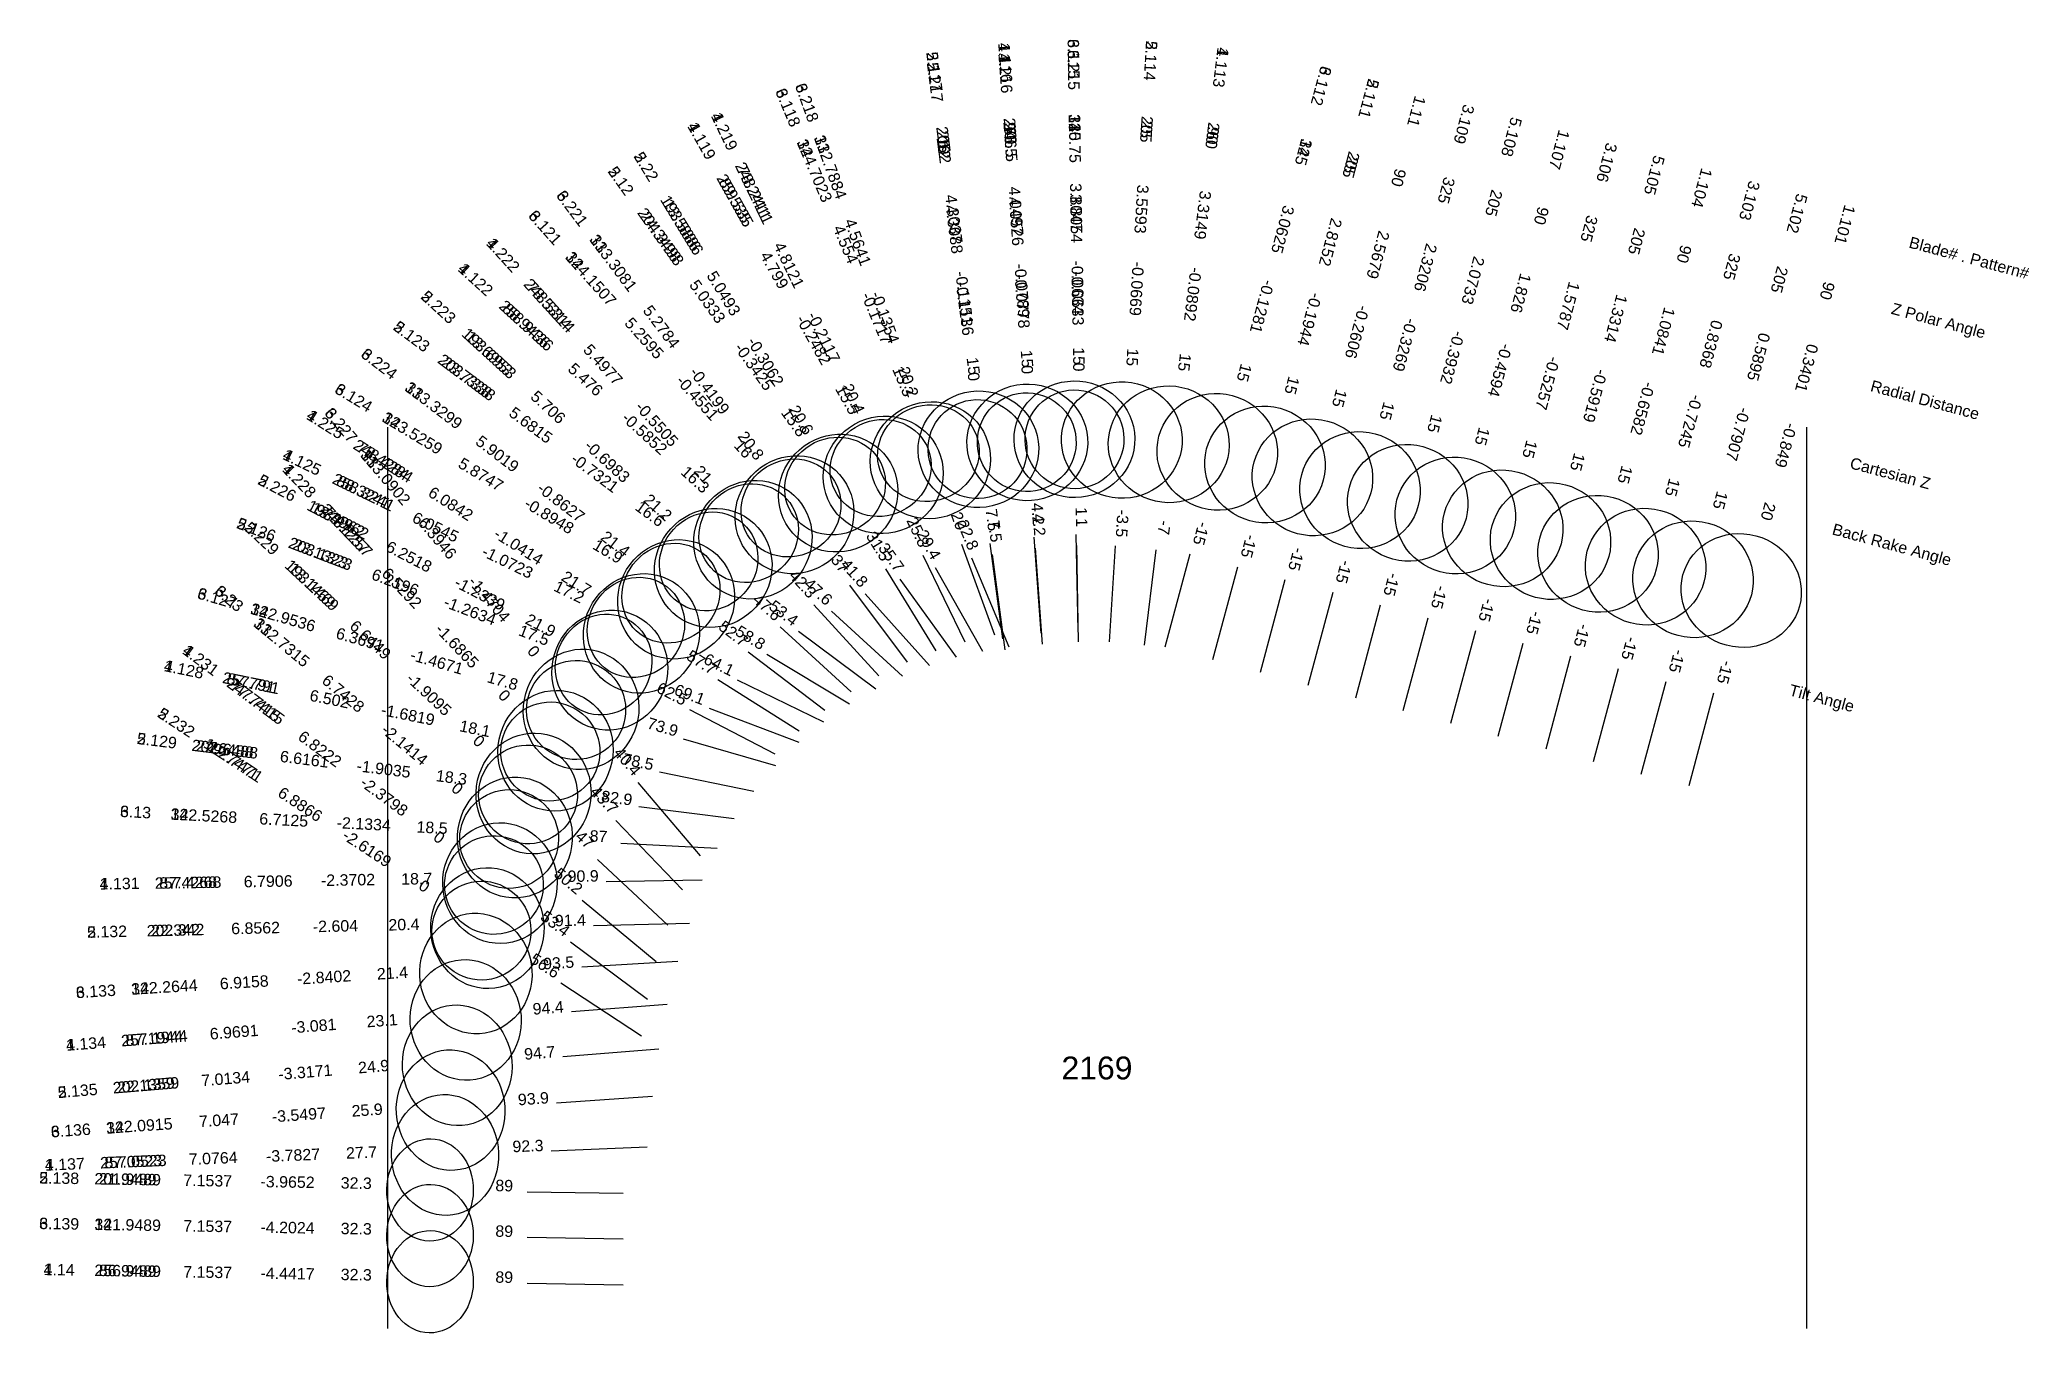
# Model space of a CAD drawing. Header units: inches. Extents: x 26.8 to 37.2, y 13.3 to 20.
import ezdxf
from ezdxf.enums import TextEntityAlignment as Align

# ---------------------------------------------------------------- set-up
doc = ezdxf.new("R2010")
doc.units = ezdxf.units.IN
doc.header["$MEASUREMENT"] = 0
for name, color, linetype, true_color in [('Blade_1', 30, 'Continuous', 0xff7f00), ('Blade_2', 7, 'Continuous', 0xcccc00), ('Blade_3', 7, 'Continuous', 0x00cc00), ('Blade_4', 7, 'Continuous', 0x00cccc), ('Blade_5', 7, 'Continuous', 0x0066cc), ('Blade_6', 190, 'Continuous', 0x7f00ff)]:
    doc.layers.add(name, color=color, linetype=linetype, true_color=true_color)
doc.styles.get("Standard").update_dxf_attribs({"font": 'arial.ttf'})

msp = doc.modelspace()

# ---------------------------------------------------------------- linework, layer by layer
for p, q in [((28.625, 18), (28.625, 13.314)), ((36, 18), (36, 13.314))]:
    msp.add_line(p, q)
at = {"layer": 'Blade_1'}
for p, q in [((31.984, 17.429), (32.02, 16.93)), ((31.991, 17.371), (32.027, 16.872)), ((31.407, 17.335), (31.625, 16.885)), ((31.471, 17.271), (31.717, 16.835)), ((32.618, 17.363), (32.557, 16.867)), ((33.289, 17.207), (33.16, 16.724)), ((30.841, 17.077), (31.178, 16.708)), ((30.932, 17.043), (31.301, 16.706)), ((34.031, 17.008), (33.902, 16.525)), ((34.773, 16.809), (34.644, 16.326)), ((30.341, 16.689), (30.764, 16.422)), ((30.442, 16.687), (30.891, 16.468)), ((35.517, 16.618), (35.388, 16.135)), ((30.038, 16.208), (30.528, 16.108)), ((29.812, 15.956), (30.158, 15.595)), ((29.761, 15.639), (30.261, 15.647)), ((29.575, 15.325), (29.976, 15.027)), ((29.581, 14.962), (30.079, 15)), ((29.475, 14.239), (29.974, 14.259)), ((29.35, 13.55), (29.85, 13.542))]:
    msp.add_line(p, q, dxfattribs=at)
for centre, major_axis, ratio in [((31.95, 17.921), (0.313, 0.023), 0.965926), ((32.685, 17.911), (0.312, -0.038), 0.965926), ((31.201, 17.752), (0.274, 0.154), 0.963556), ((31.947, 17.922), (0.256, 0.019), 1), ((31.188, 17.788), (0.239, 0.116), 0.937387), ((33.432, 17.739), (0.303, -0.081), 0.965926), ((34.174, 17.541), (0.303, -0.081), 0.965926), ((30.524, 17.415), (0.212, 0.232), 0.959783), ((30.502, 17.449), (0.197, 0.179), 0.933717), ((34.916, 17.342), (0.303, -0.081), 0.965926), ((35.66, 17.151), (0.303, -0.081), 0.939693), ((29.945, 16.928), (0.137, 0.282), 0.955152), ((29.916, 16.959), (0.142, 0.225), 0.929212), ((29.498, 16.318), (0.063, 0.308), 0.950677), ((29.471, 16.314), (0.186, 0.178), 1), ((29.209, 15.63), (-0.005, 0.314), 0.947376), ((29.178, 15.62), (0.153, 0.206), 1), ((29.031, 14.919), (-0.024, 0.313), 0.9195), ((28.924, 14.217), (-0.012, 0.314), 0.885532), ((28.846, 13.558), (0.004, 0.266), 0.845253)]:
    msp.add_ellipse(centre, major_axis=major_axis, ratio=ratio, dxfattribs=at)
at = {"layer": 'Blade_2'}
for p, q in [((31.756, 17.396), (31.821, 16.9)), ((32.407, 17.383), (32.376, 16.884)), ((31.768, 17.338), (31.834, 16.842)), ((33.042, 17.273), (32.913, 16.79)), ((31.213, 17.264), (31.474, 16.838)), ((31.288, 17.21), (31.58, 16.804)), ((30.666, 16.962), (31.035, 16.625)), ((30.761, 16.939), (31.162, 16.64)), ((30.195, 16.533), (30.638, 16.302)), ((30.296, 16.54), (30.763, 16.362)), ((29.931, 16.028), (30.427, 15.966)), ((29.717, 15.753), (30.082, 15.412)), ((29.695, 15.409), (30.195, 15.422)), ((29.526, 15.111), (29.944, 14.836)), ((29.536, 14.728), (30.035, 14.769)), ((29.35, 14.026), (29.85, 14.018))]:
    msp.add_line(p, q, dxfattribs=at)
for centre, major_axis, ratio in [((31.696, 17.885), (0.311, 0.041), 0.965926), ((32.441, 17.933), (0.313, -0.019), 0.965926), ((31.691, 17.886), (0.255, 0.034), 1), ((33.185, 17.806), (0.303, -0.081), 0.965926), ((30.967, 17.657), (0.255, 0.183), 0.96245), ((30.951, 17.694), (0.227, 0.139), 0.936312), ((30.318, 17.268), (0.187, 0.252), 0.958287), ((30.294, 17.302), (0.179, 0.196), 0.932261), ((29.78, 16.737), (0.112, 0.293), 0.953592), ((29.748, 16.766), (0.123, 0.236), 0.927693), ((29.384, 16.096), (0.039, 0.312), 0.949411), ((29.355, 16.091), (0.175, 0.188), 1), ((29.113, 15.383), (0.141, 0.215), 1), ((29.144, 15.396), (-0.008, 0.314), 0.937151), ((28.987, 14.683), (-0.026, 0.313), 0.906716), ((28.846, 14.035), (0.004, 0.266), 0.845253)]:
    msp.add_ellipse(centre, major_axis=major_axis, ratio=ratio, dxfattribs=at)
at = {"layer": 'Blade_3'}
for p, q in [((31.608, 17.391), (31.779, 16.921)), ((32.203, 17.442), (32.212, 16.942)), ((32.205, 17.385), (32.214, 16.885)), ((31.66, 17.32), (31.854, 16.859)), ((32.795, 17.339), (32.665, 16.856)), ((31.025, 17.178), (31.326, 16.779)), ((31.108, 17.134), (31.442, 16.761)), ((33.537, 17.14), (33.407, 16.657)), ((34.279, 16.942), (34.149, 16.459)), ((30.499, 16.832), (30.897, 16.529)), ((30.597, 16.82), (31.025, 16.561)), ((35.02, 16.743), (34.891, 16.26)), ((30.161, 16.38), (30.641, 16.241)), ((29.926, 16.153), (30.25, 15.772)), ((29.838, 15.838), (30.338, 15.812)), ((29.637, 15.542), (30.021, 15.222)), ((29.635, 15.194), (30.134, 15.225)), ((29.503, 14.488), (30.002, 14.522)), ((29.35, 13.789), (29.85, 13.781))]:
    msp.add_line(p, q, dxfattribs=at)
for centre, major_axis, ratio in [((32.195, 17.937), (0.314, 0.005), 0.965926), ((32.937, 17.872), (0.303, -0.081), 0.965926), ((31.446, 17.828), (0.289, 0.122), 0.964486), ((31.436, 17.865), (0.25, 0.091), 0.938292), ((32.195, 17.937), (0.257, 0.004), 1), ((33.679, 17.673), (0.303, -0.081), 0.965926), ((30.74, 17.545), (0.234, 0.209), 0.961182), ((30.722, 17.58), (0.212, 0.16), 0.935078), ((34.421, 17.474), (0.303, -0.081), 0.965926), ((35.163, 17.275), (0.303, -0.081), 0.965926), ((30.125, 17.105), (0.162, 0.269), 0.95673), ((30.098, 17.137), (0.161, 0.212), 0.930747), ((29.631, 16.533), (0.087, 0.302), 0.952087), ((29.605, 16.53), (0.196, 0.167), 1), ((29.257, 15.859), (0.165, 0.197), 1), ((29.287, 15.867), (0.016, 0.314), 0.948302), ((29.084, 15.16), (-0.019, 0.313), 0.931282), ((28.953, 14.45), (-0.021, 0.313), 0.899771), ((28.846, 13.798), (0.004, 0.266), 0.845253)]:
    msp.add_ellipse(centre, major_axis=major_axis, ratio=ratio, dxfattribs=at)
at = {"layer": 'Blade_4'}
for p, q in [((31.984, 17.429), (32.02, 16.93)), ((31.991, 17.371), (32.027, 16.872)), ((31.407, 17.335), (31.625, 16.885)), ((31.471, 17.271), (31.717, 16.835)), ((32.618, 17.363), (32.557, 16.867)), ((30.841, 17.077), (31.178, 16.708)), ((30.932, 17.043), (31.301, 16.706)), ((30.341, 16.689), (30.764, 16.422)), ((30.442, 16.687), (30.891, 16.468)), ((30.038, 16.208), (30.528, 16.108)), ((29.812, 15.956), (30.158, 15.595)), ((29.761, 15.639), (30.261, 15.647)), ((29.575, 15.325), (29.976, 15.027)), ((29.581, 14.962), (30.079, 15)), ((29.475, 14.239), (29.974, 14.259)), ((29.35, 13.55), (29.85, 13.542))]:
    msp.add_line(p, q, dxfattribs=at)
for centre, major_axis, ratio in [((31.95, 17.921), (0.313, 0.023), 0.965926), ((32.685, 17.911), (0.312, -0.038), 0.965926), ((31.201, 17.752), (0.274, 0.154), 0.963556), ((31.947, 17.922), (0.256, 0.019), 1), ((31.188, 17.788), (0.239, 0.116), 0.937387), ((30.524, 17.415), (0.212, 0.232), 0.959783), ((30.502, 17.449), (0.197, 0.179), 0.933717), ((29.945, 16.928), (0.137, 0.282), 0.955152), ((29.916, 16.959), (0.142, 0.225), 0.929212), ((29.498, 16.318), (0.063, 0.308), 0.950677), ((29.471, 16.314), (0.186, 0.178), 1), ((29.209, 15.63), (-0.005, 0.314), 0.947376), ((29.178, 15.62), (0.153, 0.206), 1), ((29.031, 14.919), (-0.024, 0.313), 0.9195), ((28.924, 14.217), (-0.012, 0.314), 0.885532), ((28.846, 13.558), (0.004, 0.266), 0.845253)]:
    msp.add_ellipse(centre, major_axis=major_axis, ratio=ratio, dxfattribs=at)
at = {"layer": 'Blade_5'}
for p, q in [((31.756, 17.396), (31.821, 16.9)), ((32.407, 17.383), (32.376, 16.884)), ((31.768, 17.338), (31.834, 16.842)), ((33.042, 17.273), (32.913, 16.79)), ((31.213, 17.264), (31.474, 16.838)), ((31.288, 17.21), (31.58, 16.804)), ((33.784, 17.074), (33.655, 16.591)), ((30.666, 16.962), (31.035, 16.625)), ((30.761, 16.939), (31.162, 16.64)), ((34.526, 16.875), (34.396, 16.392)), ((35.268, 16.677), (35.138, 16.194)), ((30.195, 16.533), (30.638, 16.302)), ((30.296, 16.54), (30.763, 16.362)), ((29.931, 16.028), (30.427, 15.966)), ((29.717, 15.753), (30.082, 15.412)), ((29.695, 15.409), (30.195, 15.422)), ((29.526, 15.111), (29.944, 14.836)), ((29.536, 14.728), (30.035, 14.769)), ((29.35, 14.026), (29.85, 14.018))]:
    msp.add_line(p, q, dxfattribs=at)
for centre, major_axis, ratio in [((31.696, 17.885), (0.311, 0.041), 0.965926), ((32.441, 17.933), (0.313, -0.019), 0.965926), ((31.691, 17.886), (0.255, 0.034), 1), ((33.185, 17.806), (0.303, -0.081), 0.965926), ((30.967, 17.657), (0.255, 0.183), 0.96245), ((30.951, 17.694), (0.227, 0.139), 0.936312), ((33.927, 17.607), (0.303, -0.081), 0.965926), ((34.669, 17.408), (0.303, -0.081), 0.965926), ((30.318, 17.268), (0.187, 0.252), 0.958287), ((30.294, 17.302), (0.179, 0.196), 0.932261), ((35.41, 17.209), (0.303, -0.081), 0.965926), ((29.78, 16.737), (0.112, 0.293), 0.953592), ((29.748, 16.766), (0.123, 0.236), 0.927693), ((29.384, 16.096), (0.039, 0.312), 0.949411), ((29.355, 16.091), (0.175, 0.188), 1), ((29.113, 15.383), (0.141, 0.215), 1), ((29.144, 15.396), (-0.008, 0.314), 0.937151), ((28.987, 14.683), (-0.026, 0.313), 0.90672), ((28.846, 14.035), (0.004, 0.266), 0.845253)]:
    msp.add_ellipse(centre, major_axis=major_axis, ratio=ratio, dxfattribs=at)
at = {"layer": 'Blade_6'}
for p, q in [((31.608, 17.391), (31.779, 16.921)), ((32.203, 17.442), (32.212, 16.942)), ((32.205, 17.385), (32.214, 16.885)), ((31.66, 17.32), (31.854, 16.859)), ((32.795, 17.339), (32.665, 16.856)), ((31.025, 17.178), (31.326, 16.779)), ((31.108, 17.134), (31.442, 16.761)), ((30.499, 16.832), (30.897, 16.529)), ((30.597, 16.82), (31.025, 16.561)), ((30.161, 16.38), (30.641, 16.241)), ((29.926, 16.153), (30.25, 15.772)), ((29.838, 15.838), (30.338, 15.812)), ((29.637, 15.542), (30.021, 15.222)), ((29.635, 15.194), (30.134, 15.225)), ((29.503, 14.488), (30.002, 14.522)), ((29.35, 13.789), (29.85, 13.781))]:
    msp.add_line(p, q, dxfattribs=at)
for centre, major_axis, ratio in [((32.195, 17.937), (0.314, 0.005), 0.965926), ((32.937, 17.872), (0.303, -0.081), 0.965926), ((31.446, 17.828), (0.289, 0.122), 0.964486), ((31.436, 17.865), (0.25, 0.091), 0.938292), ((32.195, 17.937), (0.257, 0.004), 1), ((30.74, 17.545), (0.234, 0.209), 0.961182), ((30.722, 17.58), (0.212, 0.16), 0.935078), ((30.125, 17.105), (0.162, 0.269), 0.95673), ((30.098, 17.137), (0.161, 0.212), 0.930747), ((29.631, 16.533), (0.087, 0.302), 0.952087), ((29.605, 16.53), (0.196, 0.167), 1), ((29.257, 15.859), (0.165, 0.197), 1), ((29.287, 15.867), (0.016, 0.314), 0.948302), ((29.084, 15.16), (-0.019, 0.313), 0.931282), ((28.953, 14.45), (-0.021, 0.313), 0.899771), ((28.846, 13.798), (0.004, 0.266), 0.845253)]:
    msp.add_ellipse(centre, major_axis=major_axis, ratio=ratio, dxfattribs=at)

# ---------------------------------------------------------------- texts
for s, height, p in [('Blade# . Pattern#', 0.05937, (36.535, 18.963)), ('Z Polar Angle', 0.05937, (36.443, 18.619)), ('Radial Distance', 0.05937, (36.335, 18.217)), ('Cartesian Z', 0.05937, (36.228, 17.816)), ('Back Rake Angle', 0.05937, (36.136, 17.472)), ('Tilt Angle', 0.0594, (35.912, 16.636))]:
    msp.add_text(s, height=height, rotation=345).set_placement(p, align=Align.MIDDLE_LEFT)
msp.add_text('2169', height=0.1187).set_placement((32.312, 14.669), align=Align.MIDDLE_CENTER)
at = {"layer": 'Blade_1'}
for s, rotation, p in [('1.116', 274.2, (31.806, 19.892)), ('1.113', 263, (32.926, 19.873)), ('1.216', 274.2, (31.807, 19.837)), ('1.11', 255, (33.944, 19.649)), ('1.119', 299.3704, (30.232, 19.474)), ('1.219', 295.795, (30.349, 19.525)), ('90', 274.2, (31.832, 19.537)), ('76.5', 274.2, (31.833, 19.481)), ('90', 263, (32.883, 19.519)), ('1.107', 255, (34.686, 19.45)), ('78.2411', 295.795, (30.504, 19.204)), ('90', 255, (33.851, 19.304)), ('1.104', 255, (35.427, 19.251)), ('89.535', 299.3704, (30.406, 19.164)), ('4.0497', 274.2, (31.862, 19.122)), ('4.0526', 274.2, (31.863, 19.067)), ('3.3149', 263, (32.832, 19.106)), ('90', 255, (34.593, 19.106)), ('1.101', 255, (36.171, 19.06)), ('1.222', 312.3314, (29.204, 18.875)), ('4.8121', 295.795, (30.685, 18.83)), ('2.5679', 255, (33.744, 18.903)), ('90', 255, (35.335, 18.907)), ('1.122', 317.6455, (29.063, 18.746)), ('4.799', 299.3704, (30.61, 18.802)), ('-0.0789', 274.2, (31.893, 18.708)), ('-0.0892', 263, (32.781, 18.694)), ('78.5314', 312.3314, (29.444, 18.612)), ('-0.0778', 274.2, (31.894, 18.652)), ('1.826', 255, (34.486, 18.704)), ('90', 255, (36.079, 18.716)), ('88.9436', 317.6455, (29.327, 18.506)), ('-0.2606', 255, (33.636, 18.502)), ('1.0841', 255, (35.228, 18.505)), ('-0.2482', 299.3704, (30.814, 18.439)), ('-0.2117', 295.795, (30.865, 18.455)), ('5.4977', 312.3314, (29.723, 18.305)), ('-0.4594', 255, (34.378, 18.303)), ('0.3401', 255, (35.972, 18.315)), ('5.476', 317.6455, (29.634, 18.226)), ('15', 274.2, (31.919, 18.353)), ('0', 274.2, (31.92, 18.297)), ('15', 263, (32.738, 18.34)), ('15.5', 299.3704, (30.989, 18.129)), ('20.4', 295.795, (31.02, 18.135)), ('-0.6582', 255, (35.12, 18.104)), ('-0.5505', 312.3314, (30.003, 17.997)), ('15', 255, (33.544, 18.157)), ('1.225', 327.6679, (28.286, 17.99)), ('-0.5852', 317.6455, (29.941, 17.946)), ('15', 255, (34.286, 17.959)), ('-0.849', 255, (35.864, 17.913)), ('78.4284', 327.6679, (28.587, 17.799)), ('1.228', 313.7, (28.145, 17.701)), ('1.125', 334.0973, (28.168, 17.791)), ('16.3', 317.6455, (30.204, 17.706)), ('21', 312.3314, (30.243, 17.734)), ('15', 255, (35.028, 17.76)), ('88.3241', 334.0973, (28.488, 17.635)), ('6.0842', 327.6679, (28.938, 17.577)), ('78.1257', 313.7, (28.391, 17.444)), ('4.2', 274.2, (31.975, 17.547)), ('20', 255, (35.772, 17.569)), ('6.0545', 334.0973, (28.862, 17.454)), ('25.8', 295.795, (31.355, 17.442)), ('4.2', 274.2, (31.982, 17.49)), ('-7', 263, (32.632, 17.481)), ('-1.0414', 327.6679, (29.29, 17.355)), ('29.4', 299.3704, (31.413, 17.375)), ('-15', 255, (33.32, 17.321)), ('-1.0723', 334.0973, (29.236, 17.272)), ('6.5292', 313.7, (28.678, 17.143)), ('17.2', 334.0973, (29.556, 17.117)), ('21.7', 327.6679, (29.591, 17.164)), ('42.3', 312.3314, (30.761, 17.165)), ('47.6', 317.6455, (30.844, 17.123)), ('-15', 255, (34.062, 17.123)), ('-1.6865', 313.7, (28.965, 16.843)), ('-15', 255, (34.804, 16.924)), ('1.231', 323.4, (27.637, 16.765)), ('1.128', 348.4916, (27.561, 16.712)), ('57.7', 327.6679, (30.241, 16.753)), ('64.1', 334.0973, (30.335, 16.739)), ('-15', 255, (35.548, 16.733)), ('87.791', 348.4916, (27.91, 16.641)), ('77.7415', 323.4, (27.923, 16.552)), ('6.502', 348.4916, (28.318, 16.558)), ('-1.6819', 348.4916, (28.725, 16.476)), ('0', 313.7, (29.211, 16.585)), ('18.1', 348.4916, (29.074, 16.404)), ('6.8222', 323.4, (28.256, 16.304)), ('78.5', 348.4916, (29.922, 16.232)), ('-2.3798', 323.4, (28.59, 16.057)), ('43.7', 313.7, (29.73, 16.042)), ('0', 323.4, (28.876, 15.844)), ('1.131', 0.9361, (27.233, 15.598)), ('87.4268', 0.9361, (27.589, 15.603)), ('6.7906', 0.9361, (28.005, 15.61)), ('-2.3702', 0.9361, (28.42, 15.617)), ('18.7', 0.9361, (28.777, 15.623)), ('90.9', 0.9361, (29.642, 15.637)), ('53.4', 323.4, (29.479, 15.396)), ('94.4', 4.4372, (29.462, 14.952)), ('6.9691', 4.4372, (27.83, 14.826)), ('-3.081', 4.4372, (28.244, 14.858)), ('23.1', 4.4372, (28.599, 14.886)), ('1.134', 4.4372, (27.06, 14.766)), ('87.1944', 4.4372, (27.415, 14.794)), ('92.3', 2.2734, (29.356, 14.234)), ('1.137', 2.2734, (26.949, 14.139)), ('87.0523', 2.2734, (27.305, 14.153)), ('7.0764', 2.2734, (27.72, 14.17)), ('-3.7827', 2.2734, (28.135, 14.186)), ('27.7', 2.2734, (28.491, 14.2)), ('1.14', 359.0423, (26.918, 13.591)), ('86.9489', 359.0423, (27.274, 13.585)), ('7.1537', 359.0423, (27.69, 13.578)), ('-4.4417', 359.0423, (28.105, 13.571)), ('32.3', 359.0423, (28.462, 13.565)), ('89', 359.0423, (29.231, 13.552))]:
    msp.add_text(s, height=0.0594, rotation=rotation, dxfattribs=at).set_placement(p, align=Align.CENTER)
at = {"layer": 'Blade_2'}
for s, rotation, p in [('2.114', 266.5, (32.561, 19.906)), ('2.117', 277.5, (31.438, 19.844)), ('2.217', 277.5, (31.441, 19.789)), ('2.111', 255, (33.696, 19.715)), ('25', 266.5, (32.54, 19.55)), ('25', 277.5, (31.485, 19.491)), ('12', 277.5, (31.487, 19.436)), ('2.12', 305.693, (29.814, 19.263)), ('2.22', 301.4661, (29.944, 19.339)), ('25', 255, (33.604, 19.371)), ('3.5593', 266.5, (32.514, 19.135)), ('13.5886', 301.4661, (30.13, 19.035)), ('4.3037', 277.5, (31.539, 19.079)), ('4.3088', 277.5, (31.541, 19.024)), ('24.3498', 305.693, (30.021, 18.973)), ('2.8152', 255, (33.497, 18.969)), ('-0.0669', 266.5, (32.489, 18.721)), ('5.0333', 305.693, (30.264, 18.636)), ('5.0493', 301.4661, (30.347, 18.68)), ('-0.1151', 277.5, (31.593, 18.667)), ('-0.1136', 277.5, (31.596, 18.612)), ('2.223', 317.6003, (28.87, 18.602)), ('-0.1944', 255, (33.389, 18.568)), ('2.123', 323.3509, (28.733, 18.448)), ('13.6953', 317.6003, (29.133, 18.362)), ('-0.3425', 305.693, (30.506, 18.298)), ('-0.3062', 301.4661, (30.564, 18.326)), ('15', 266.5, (32.467, 18.365)), ('23.7338', 323.3509, (29.019, 18.235)), ('15', 277.5, (31.64, 18.314)), ('0', 277.5, (31.642, 18.259)), ('15', 255, (33.297, 18.224)), ('5.6815', 323.3509, (29.352, 17.987)), ('5.706', 317.6003, (29.44, 18.082)), ('15.8', 305.693, (30.714, 18.009)), ('20.6', 301.4661, (30.75, 18.022)), ('-0.6983', 317.6003, (29.747, 17.801)), ('-0.7321', 323.3509, (29.685, 17.739)), ('2.226', 332.4569, (28.038, 17.658)), ('13.4962', 332.4569, (28.354, 17.493)), ('16.6', 323.3509, (29.971, 17.526)), ('21.2', 317.6003, (30.01, 17.561)), ('2.126', 339.141, (27.933, 17.44)), ('2.229', 317, (27.951, 17.4)), ('7.5', 277.5, (31.74, 17.514)), ('7.5', 277.5, (31.753, 17.456)), ('-3.5', 266.5, (32.414, 17.501)), ('23.1323', 339.141, (28.266, 17.314)), ('6.2518', 332.4569, (28.723, 17.301)), ('31.5', 301.4661, (31.151, 17.366)), ('35.7', 305.693, (31.219, 17.306)), ('-15', 255, (33.073, 17.388)), ('13.1469', 317, (28.212, 17.157)), ('6.2196', 339.141, (28.655, 17.166)), ('-1.2339', 332.4569, (29.091, 17.109)), ('-1.2634', 339.141, (29.043, 17.018)), ('47.6', 317.6003, (30.578, 17.042)), ('53.4', 323.3509, (30.666, 17.01)), ('6.6449', 317, (28.516, 16.873)), ('17.5', 339.141, (29.376, 16.891)), ('21.9', 332.4569, (29.407, 16.944)), ('-1.9095', 317, (28.82, 16.59)), ('62.5', 332.4569, (30.089, 16.588)), ('69.1', 339.141, (30.185, 16.583)), ('2.232', 326.6, (27.511, 16.44)), ('2.129', 352.8964, (27.423, 16.341)), ('22.6488', 352.8964, (27.776, 16.297)), ('12.7471', 326.6, (27.808, 16.244)), ('0', 317, (29.08, 16.347)), ('6.6161', 352.8964, (28.189, 16.245)), ('-1.9035', 352.8964, (28.601, 16.194)), ('18.3', 352.8964, (28.954, 16.15)), ('6.8866', 326.6, (28.155, 16.015)), ('82.9', 352.8964, (29.813, 16.043)), ('-2.6169', 326.6, (28.502, 15.786)), ('47', 317, (29.63, 15.834)), ('0', 326.6, (28.8, 15.59)), ('2.132', 1.4007, (27.168, 15.348)), ('22.342', 1.4007, (27.524, 15.356)), ('6.8562', 1.4007, (27.94, 15.367)), ('-2.604', 1.4007, (28.355, 15.377)), ('20.4', 1.4007, (28.711, 15.385)), ('91.4', 1.4007, (29.576, 15.407)), ('56.6', 326.6, (29.427, 15.176)), ('-3.3171', 4.7002, (28.2, 14.618)), ('24.9', 4.7002, (28.555, 14.647)), ('94.7', 4.7002, (29.418, 14.718)), ('2.135', 4.7002, (27.017, 14.521)), ('22.1359', 4.7002, (27.372, 14.55)), ('7.0134', 4.7002, (27.786, 14.584)), ('2.138', 359.0423, (26.918, 14.067)), ('21.9489', 359.0423, (27.274, 14.061)), ('7.1537', 359.0423, (27.69, 14.054)), ('-3.9652', 359.0423, (28.105, 14.047)), ('32.3', 359.0423, (28.462, 14.041)), ('89', 359.0423, (29.231, 14.028))]:
    msp.add_text(s, height=0.0594, rotation=rotation, dxfattribs=at).set_placement(p, align=Align.CENTER)
at = {"layer": 'Blade_3'}
for s, rotation, p in [('3.115', 271, (32.161, 19.913)), ('3.215', 271, (32.161, 19.856)), ('3.112', 255, (33.449, 19.781)), ('3.118', 292.8255, (30.679, 19.65)), ('3.218', 289.9803, (30.777, 19.677)), ('3.109', 255, (34.191, 19.582)), ('310.75', 271, (32.167, 19.5)), ('325', 271, (32.167, 19.557)), ('324.7023', 292.8255, (30.817, 19.322)), ('312.7834', 289.9803, (30.899, 19.342)), ('325', 255, (33.357, 19.437)), ('3.106', 255, (34.933, 19.383)), ('3.8047', 271, (32.174, 19.141)), ('325', 255, (34.099, 19.238)), ('3.103', 255, (35.675, 19.185)), ('3.221', 307.0165, (29.561, 19.12)), ('3.8054', 271, (32.175, 19.084)), ('3.0625', 255, (33.249, 19.035)), ('3.121', 311.8235, (29.422, 19.018)), ('4.554', 292.8255, (30.979, 18.939)), ('4.5641', 289.9803, (31.041, 18.952)), ('325', 255, (34.841, 19.039)), ('313.3081', 307.0165, (29.775, 18.836)), ('2.3206', 255, (33.991, 18.837)), ('324.1507', 311.8235, (29.66, 18.752)), ('-0.0634', 271, (32.182, 18.725)), ('325', 255, (35.583, 18.841)), ('-0.0633', 271, (32.182, 18.669)), ('-0.1281', 255, (33.142, 18.634)), ('1.5787', 255, (34.733, 18.638)), ('5.2784', 307.0165, (30.025, 18.504)), ('-0.1717', 292.8255, (31.14, 18.556)), ('-0.1354', 289.9803, (31.183, 18.561)), ('5.2595', 311.8235, (29.937, 18.443)), ('-0.3269', 255, (33.884, 18.435)), ('0.8368', 255, (35.475, 18.439)), ('3.224', 322.7144, (28.564, 18.306)), ('15', 271, (32.188, 18.369)), ('15.3', 292.8255, (31.278, 18.227)), ('20.2', 289.9803, (31.304, 18.226)), ('0', 271, (32.188, 18.312)), ('15', 255, (33.049, 18.29)), ('-0.5257', 255, (34.626, 18.236)), ('3.124', 328.8348, (28.434, 18.128)), ('313.3299', 322.7144, (28.847, 18.09)), ('-0.4551', 311.8235, (30.214, 18.133)), ('-0.4199', 307.0165, (30.275, 18.172)), ('3.227', 310.4, (28.361, 17.991)), ('15', 255, (33.791, 18.091)), ('-0.7245', 255, (35.367, 18.038)), ('323.5259', 328.8348, (28.739, 17.944)), ('5.9019', 322.7144, (29.178, 17.838)), ('16', 311.8235, (30.452, 17.867)), ('20.8', 307.0165, (30.49, 17.887)), ('15', 255, (34.533, 17.892)), ('313.0902', 310.4, (28.592, 17.72)), ('5.8747', 328.8348, (29.095, 17.729)), ('-0.8627', 322.7144, (29.509, 17.586)), ('15', 255, (35.275, 17.694)), ('-0.8948', 328.8348, (29.45, 17.514)), ('1', 271, (32.201, 17.561)), ('6.3946', 310.4, (28.862, 17.404)), ('20', 289.9803, (31.567, 17.503)), ('22.8', 292.8255, (31.614, 17.429)), ('1', 271, (32.203, 17.504)), ('-15', 255, (32.825, 17.454)), ('16.9', 328.8348, (29.755, 17.329)), ('21.4', 322.7144, (29.792, 17.37)), ('37', 307.0165, (30.953, 17.273)), ('41.8', 311.8235, (31.029, 17.222)), ('-15', 255, (33.567, 17.255)), ('3.127', 343.8707, (27.732, 17.082)), ('3.23', 320.2, (27.783, 17.087)), ('-1.4704', 310.4, (29.131, 17.087)), ('322.9536', 343.8707, (28.074, 16.983)), ('-15', 255, (34.309, 17.056)), ('312.7315', 320.2, (28.056, 16.859)), ('6.3691', 343.8707, (28.474, 16.868)), ('52.7', 322.7144, (30.404, 16.904)), ('58.8', 328.8348, (30.496, 16.881)), ('0', 310.4, (29.362, 16.816)), ('-15', 255, (35.051, 16.857)), ('-1.4671', 343.8707, (28.873, 16.752)), ('6.7428', 320.2, (28.376, 16.593)), ('17.8', 343.8707, (29.215, 16.653)), ('73.9', 343.8707, (30.047, 16.413)), ('-2.1414', 320.2, (28.695, 16.327)), ('40.4', 310.4, (29.849, 16.243)), ('0', 320.2, (28.969, 16.099)), ('3.13', 357.0095, (27.314, 15.97)), ('322.5268', 357.0095, (27.669, 15.951)), ('6.7125', 357.0095, (28.084, 15.929)), ('-2.1334', 357.0095, (28.5, 15.908)), ('18.5', 357.0095, (28.855, 15.889)), ('87', 357.0095, (29.72, 15.844)), ('50.2', 320.2, (29.546, 15.618)), ('93.5', 3.5381, (29.516, 15.186)), ('3.133', 3.5381, (27.111, 15.038)), ('322.2644', 3.5381, (27.467, 15.06)), ('6.9158', 3.5381, (27.882, 15.085)), ('-2.8402', 3.5381, (28.297, 15.111)), ('21.4', 3.5381, (28.652, 15.133)), ('25.9', 3.9243, (28.521, 14.421)), ('93.9', 3.9243, (29.385, 14.48)), ('3.136', 3.9243, (26.981, 14.315)), ('322.0915', 3.9243, (27.337, 14.339)), ('7.047', 3.9243, (27.751, 14.368)), ('-3.5497', 3.9243, (28.166, 14.396)), ('3.139', 359.0423, (26.918, 13.83)), ('321.9489', 359.0423, (27.274, 13.824)), ('7.1537', 359.0423, (27.69, 13.817)), ('-4.2024', 359.0423, (28.105, 13.81)), ('32.3', 359.0423, (28.462, 13.804)), ('89', 359.0423, (29.231, 13.791))]:
    msp.add_text(s, height=0.0594, rotation=rotation, dxfattribs=at).set_placement(p, align=Align.CENTER)
at = {"layer": 'Blade_4'}
for s, rotation, p in [('4.116', 274.2, (31.806, 19.892)), ('4.113', 263, (32.926, 19.873)), ('4.216', 274.2, (31.807, 19.837)), ('4.119', 299.3704, (30.232, 19.474)), ('4.219', 295.795, (30.349, 19.525)), ('246.5', 274.2, (31.833, 19.481)), ('260', 274.2, (31.832, 19.537)), ('260', 263, (32.883, 19.519)), ('248.2411', 295.795, (30.504, 19.204)), ('259.535', 299.3704, (30.406, 19.164)), ('4.0497', 274.2, (31.862, 19.122)), ('4.0526', 274.2, (31.863, 19.067)), ('3.3149', 263, (32.832, 19.106)), ('4.222', 312.3314, (29.204, 18.875)), ('4.8121', 295.795, (30.685, 18.83)), ('4.122', 317.6455, (29.063, 18.746)), ('4.799', 299.3704, (30.61, 18.802)), ('-0.0789', 274.2, (31.893, 18.708)), ('-0.0892', 263, (32.781, 18.694)), ('248.5314', 312.3314, (29.444, 18.612)), ('-0.0778', 274.2, (31.894, 18.652)), ('258.9436', 317.6455, (29.327, 18.506)), ('-0.2482', 299.3704, (30.814, 18.439)), ('-0.2117', 295.795, (30.865, 18.455)), ('5.4977', 312.3314, (29.723, 18.305)), ('5.476', 317.6455, (29.634, 18.226)), ('15', 274.2, (31.919, 18.353)), ('0', 274.2, (31.92, 18.297)), ('15', 263, (32.738, 18.34)), ('15.5', 299.3704, (30.989, 18.129)), ('20.4', 295.795, (31.02, 18.135)), ('-0.5505', 312.3314, (30.003, 17.997)), ('4.225', 327.6679, (28.286, 17.99)), ('-0.5852', 317.6455, (29.941, 17.946)), ('248.4284', 327.6679, (28.587, 17.799)), ('4.125', 334.0973, (28.168, 17.791)), ('4.228', 313.7, (28.145, 17.701)), ('16.3', 317.6455, (30.204, 17.706)), ('21', 312.3314, (30.243, 17.734)), ('258.3241', 334.0973, (28.488, 17.635)), ('6.0842', 327.6679, (28.938, 17.577)), ('248.1257', 313.7, (28.391, 17.444)), ('4.2', 274.2, (31.975, 17.547)), ('6.0545', 334.0973, (28.862, 17.454)), ('25.8', 295.795, (31.355, 17.442)), ('4.2', 274.2, (31.982, 17.49)), ('-7', 263, (32.632, 17.481)), ('-1.0414', 327.6679, (29.29, 17.355)), ('29.4', 299.3704, (31.413, 17.375)), ('-1.0723', 334.0973, (29.236, 17.272)), ('6.5292', 313.7, (28.678, 17.143)), ('17.2', 334.0973, (29.556, 17.117)), ('21.7', 327.6679, (29.591, 17.164)), ('42.3', 312.3314, (30.761, 17.165)), ('47.6', 317.6455, (30.844, 17.123)), ('-1.6865', 313.7, (28.965, 16.843)), ('4.231', 323.4, (27.637, 16.765)), ('4.128', 348.4916, (27.561, 16.712)), ('57.7', 327.6679, (30.241, 16.753)), ('64.1', 334.0973, (30.335, 16.739)), ('257.791', 348.4916, (27.91, 16.641)), ('247.7415', 323.4, (27.923, 16.552)), ('6.502', 348.4916, (28.318, 16.558)), ('-1.6819', 348.4916, (28.725, 16.476)), ('0', 313.7, (29.211, 16.585)), ('18.1', 348.4916, (29.074, 16.404)), ('6.8222', 323.4, (28.256, 16.304)), ('78.5', 348.4916, (29.922, 16.232)), ('-2.3798', 323.4, (28.59, 16.057)), ('43.7', 313.7, (29.73, 16.042)), ('0', 323.4, (28.876, 15.844)), ('4.131', 0.9361, (27.233, 15.598)), ('257.4268', 0.9361, (27.589, 15.603)), ('6.7906', 0.9361, (28.005, 15.61)), ('-2.3702', 0.9361, (28.42, 15.617)), ('18.7', 0.9361, (28.777, 15.623)), ('90.9', 0.9361, (29.642, 15.637)), ('53.4', 323.4, (29.479, 15.396)), ('94.4', 4.4372, (29.462, 14.952)), ('6.9691', 4.4372, (27.83, 14.826)), ('-3.081', 4.4372, (28.244, 14.858)), ('23.1', 4.4372, (28.599, 14.886)), ('4.134', 4.4372, (27.06, 14.766)), ('257.1944', 4.4372, (27.415, 14.794)), ('92.3', 2.2734, (29.356, 14.234)), ('4.137', 2.2734, (26.949, 14.139)), ('257.0523', 2.2734, (27.305, 14.153)), ('7.0764', 2.2734, (27.72, 14.17)), ('-3.7827', 2.2734, (28.135, 14.186)), ('27.7', 2.2734, (28.491, 14.2)), ('4.14', 359.0423, (26.918, 13.591)), ('256.9489', 359.0423, (27.274, 13.585)), ('7.1537', 359.0423, (27.69, 13.578)), ('-4.4417', 359.0423, (28.105, 13.571)), ('32.3', 359.0423, (28.462, 13.565)), ('89', 359.0423, (29.231, 13.552))]:
    msp.add_text(s, height=0.0594, rotation=rotation, dxfattribs=at).set_placement(p, align=Align.CENTER)
at = {"layer": 'Blade_5'}
for s, rotation, p in [('5.114', 266.5, (32.561, 19.906)), ('5.117', 277.5, (31.438, 19.844)), ('5.217', 277.5, (31.441, 19.789)), ('5.111', 255, (33.696, 19.715)), ('205', 277.5, (31.485, 19.491)), ('205', 266.5, (32.54, 19.55)), ('5.108', 255, (34.438, 19.516)), ('192', 277.5, (31.487, 19.436)), ('5.12', 305.693, (29.814, 19.263)), ('5.22', 301.4661, (29.944, 19.339)), ('205', 255, (33.604, 19.371)), ('5.105', 255, (35.18, 19.317)), ('3.5593', 266.5, (32.514, 19.135)), ('205', 255, (34.346, 19.172)), ('204.3498', 305.693, (30.021, 18.973)), ('193.5886', 301.4661, (30.13, 19.035)), ('4.3037', 277.5, (31.539, 19.079)), ('4.3088', 277.5, (31.541, 19.024)), ('5.102', 255, (35.922, 19.118)), ('2.8152', 255, (33.497, 18.969)), ('205', 255, (35.088, 18.973)), ('-0.0669', 266.5, (32.489, 18.721)), ('2.0733', 255, (34.238, 18.77)), ('205', 255, (35.83, 18.774)), ('5.0333', 305.693, (30.264, 18.636)), ('5.0493', 301.4661, (30.347, 18.68)), ('-0.1151', 277.5, (31.593, 18.667)), ('-0.1136', 277.5, (31.596, 18.612)), ('5.223', 317.6003, (28.87, 18.602)), ('-0.1944', 255, (33.389, 18.568)), ('1.3314', 255, (34.98, 18.572)), ('5.123', 323.3509, (28.733, 18.448)), ('193.6953', 317.6003, (29.133, 18.362)), ('-0.3425', 305.693, (30.506, 18.298)), ('-0.3062', 301.4661, (30.564, 18.326)), ('15', 266.5, (32.467, 18.365)), ('-0.3932', 255, (34.131, 18.369)), ('0.5895', 255, (35.722, 18.373)), ('203.7338', 323.3509, (29.019, 18.235)), ('15', 277.5, (31.64, 18.314)), ('0', 277.5, (31.642, 18.259)), ('15', 255, (33.297, 18.224)), ('-0.5919', 255, (34.873, 18.17)), ('5.6815', 323.3509, (29.352, 17.987)), ('5.706', 317.6003, (29.44, 18.082)), ('15.8', 305.693, (30.714, 18.009)), ('20.6', 301.4661, (30.75, 18.022)), ('-0.7907', 255, (35.615, 17.971)), ('15', 255, (34.039, 18.025)), ('-0.6983', 317.6003, (29.747, 17.801)), ('-0.7321', 323.3509, (29.685, 17.739)), ('15', 255, (34.781, 17.826)), ('5.226', 332.4569, (28.038, 17.658)), ('193.4962', 332.4569, (28.354, 17.493)), ('16.6', 323.3509, (29.971, 17.526)), ('21.2', 317.6003, (30.01, 17.561)), ('15', 255, (35.523, 17.627)), ('5.126', 339.141, (27.933, 17.44)), ('5.229', 317, (27.951, 17.4)), ('7.5', 277.5, (31.74, 17.514)), ('7.5', 277.5, (31.753, 17.456)), ('-3.5', 266.5, (32.414, 17.501)), ('203.1323', 339.141, (28.266, 17.314)), ('6.2518', 332.4569, (28.723, 17.301)), ('31.5', 301.4661, (31.151, 17.366)), ('35.7', 305.693, (31.219, 17.306)), ('-15', 255, (33.073, 17.388)), ('193.1469', 317, (28.212, 17.157)), ('6.2196', 339.141, (28.655, 17.166)), ('-1.2339', 332.4569, (29.091, 17.109)), ('-15', 255, (33.815, 17.189)), ('-1.2634', 339.141, (29.043, 17.018)), ('47.6', 317.6003, (30.578, 17.042)), ('53.4', 323.3509, (30.666, 17.01)), ('6.6449', 317, (28.516, 16.873)), ('17.5', 339.141, (29.376, 16.891)), ('21.9', 332.4569, (29.407, 16.944)), ('-15', 255, (34.557, 16.99)), ('-15', 255, (35.298, 16.791)), ('-1.9095', 317, (28.82, 16.59)), ('62.5', 332.4569, (30.089, 16.588)), ('69.1', 339.141, (30.185, 16.583)), ('5.232', 326.6, (27.511, 16.44)), ('5.129', 352.8964, (27.423, 16.341)), ('202.6488', 352.8964, (27.776, 16.297)), ('192.7471', 326.6, (27.808, 16.244)), ('0', 317, (29.08, 16.347)), ('6.6161', 352.8964, (28.189, 16.245)), ('-1.9035', 352.8964, (28.601, 16.194)), ('18.3', 352.8964, (28.954, 16.15)), ('6.8866', 326.6, (28.155, 16.015)), ('82.9', 352.8964, (29.813, 16.043)), ('-2.6169', 326.6, (28.502, 15.786)), ('47', 317, (29.63, 15.834)), ('0', 326.6, (28.8, 15.59)), ('5.132', 1.4007, (27.168, 15.348)), ('202.342', 1.4007, (27.524, 15.356)), ('6.8562', 1.4007, (27.94, 15.367)), ('-2.604', 1.4007, (28.355, 15.377)), ('20.4', 1.4007, (28.711, 15.385)), ('91.4', 1.4007, (29.576, 15.407)), ('56.6', 326.6, (29.427, 15.176)), ('-3.3171', 4.6976, (28.2, 14.618)), ('24.9', 4.6976, (28.555, 14.647)), ('94.7', 4.6976, (29.418, 14.718)), ('5.135', 4.6976, (27.017, 14.521)), ('202.1359', 4.6976, (27.372, 14.55)), ('7.0134', 4.6976, (27.786, 14.584)), ('5.138', 359.0423, (26.918, 14.067)), ('201.9489', 359.0423, (27.274, 14.061)), ('7.1537', 359.0423, (27.69, 14.054)), ('-3.9652', 359.0423, (28.105, 14.047)), ('32.3', 359.0423, (28.462, 14.041)), ('89', 359.0423, (29.231, 14.028))]:
    msp.add_text(s, height=0.0594, rotation=rotation, dxfattribs=at).set_placement(p, align=Align.CENTER)
at = {"layer": 'Blade_6'}
for s, rotation, p in [('6.115', 271, (32.161, 19.913)), ('6.215', 271, (32.161, 19.856)), ('6.112', 255, (33.449, 19.781)), ('6.118', 292.8255, (30.679, 19.65)), ('6.218', 289.9803, (30.777, 19.677)), ('130.75', 271, (32.167, 19.5)), ('145', 271, (32.167, 19.557)), ('144.7023', 292.8255, (30.817, 19.322)), ('132.7884', 289.9803, (30.899, 19.342)), ('145', 255, (33.357, 19.437)), ('3.8047', 271, (32.174, 19.141)), ('6.221', 307.0165, (29.561, 19.12)), ('3.8054', 271, (32.175, 19.084)), ('3.0625', 255, (33.249, 19.035)), ('6.121', 311.8235, (29.422, 19.018)), ('4.554', 292.8255, (30.979, 18.939)), ('4.5641', 289.9803, (31.041, 18.952)), ('133.3081', 307.0165, (29.775, 18.836)), ('144.1507', 311.8235, (29.66, 18.752)), ('-0.0634', 271, (32.182, 18.725)), ('-0.0633', 271, (32.182, 18.669)), ('-0.1281', 255, (33.142, 18.634)), ('5.2784', 307.0165, (30.025, 18.504)), ('-0.1717', 292.8255, (31.14, 18.556)), ('-0.1354', 289.9803, (31.183, 18.561)), ('5.2595', 311.8235, (29.937, 18.443)), ('6.224', 322.7144, (28.564, 18.306)), ('15', 271, (32.188, 18.369)), ('15.3', 292.8255, (31.278, 18.227)), ('20.2', 289.9803, (31.304, 18.226)), ('0', 271, (32.188, 18.312)), ('15', 255, (33.049, 18.29)), ('6.124', 328.8348, (28.434, 18.128)), ('133.3299', 322.7144, (28.847, 18.09)), ('-0.4551', 311.8235, (30.214, 18.133)), ('-0.4199', 307.0165, (30.275, 18.172)), ('6.227', 310.4, (28.361, 17.991)), ('143.5259', 328.8348, (28.739, 17.944)), ('5.9019', 322.7144, (29.178, 17.838)), ('16', 311.8235, (30.452, 17.867)), ('20.8', 307.0165, (30.49, 17.887)), ('133.0902', 310.4, (28.592, 17.72)), ('5.8747', 328.8348, (29.095, 17.729)), ('-0.8627', 322.7144, (29.509, 17.586)), ('-0.8948', 328.8348, (29.45, 17.514)), ('1', 271, (32.201, 17.561)), ('6.3946', 310.4, (28.862, 17.404)), ('20', 289.9803, (31.567, 17.503)), ('22.8', 292.8255, (31.614, 17.429)), ('1', 271, (32.203, 17.504)), ('-15', 255, (32.825, 17.454)), ('16.9', 328.8348, (29.755, 17.329)), ('21.4', 322.7144, (29.792, 17.37)), ('37', 307.0165, (30.953, 17.273)), ('41.8', 311.8235, (31.029, 17.222)), ('6.127', 343.8707, (27.732, 17.082)), ('6.23', 320.2, (27.783, 17.087)), ('-1.4704', 310.4, (29.131, 17.087)), ('142.9536', 343.8707, (28.074, 16.983)), ('132.7315', 320.2, (28.056, 16.859)), ('6.3691', 343.8707, (28.474, 16.868)), ('52.7', 322.7144, (30.404, 16.904)), ('58.8', 328.8348, (30.496, 16.881)), ('0', 310.4, (29.362, 16.816)), ('-1.4671', 343.8707, (28.873, 16.752)), ('6.7428', 320.2, (28.376, 16.593)), ('17.8', 343.8707, (29.215, 16.653)), ('73.9', 343.8707, (30.047, 16.413)), ('-2.1414', 320.2, (28.695, 16.327)), ('40.4', 310.4, (29.849, 16.243)), ('0', 320.2, (28.969, 16.099)), ('6.13', 357.0095, (27.314, 15.97)), ('142.5268', 357.0095, (27.669, 15.951)), ('6.7125', 357.0095, (28.084, 15.929)), ('-2.1334', 357.0095, (28.5, 15.908)), ('18.5', 357.0095, (28.855, 15.889)), ('87', 357.0095, (29.72, 15.844)), ('50.2', 320.2, (29.546, 15.618)), ('93.5', 3.5381, (29.516, 15.186)), ('6.133', 3.5381, (27.111, 15.038)), ('142.2644', 3.5381, (27.467, 15.06)), ('6.9158', 3.5381, (27.882, 15.085)), ('-2.8402', 3.5381, (28.297, 15.111)), ('21.4', 3.5381, (28.652, 15.133)), ('25.9', 3.9243, (28.521, 14.421)), ('93.9', 3.9243, (29.385, 14.48)), ('6.136', 3.9243, (26.981, 14.315)), ('142.0915', 3.9243, (27.337, 14.339)), ('7.047', 3.9243, (27.751, 14.368)), ('-3.5497', 3.9243, (28.166, 14.396)), ('6.139', 359.0423, (26.918, 13.83)), ('141.9489', 359.0423, (27.274, 13.824)), ('7.1537', 359.0423, (27.69, 13.817)), ('-4.2024', 359.0423, (28.105, 13.81)), ('32.3', 359.0423, (28.462, 13.804)), ('89', 359.0423, (29.231, 13.791))]:
    msp.add_text(s, height=0.0594, rotation=rotation, dxfattribs=at).set_placement(p, align=Align.CENTER)

doc.saveas('drawing.dxf')
